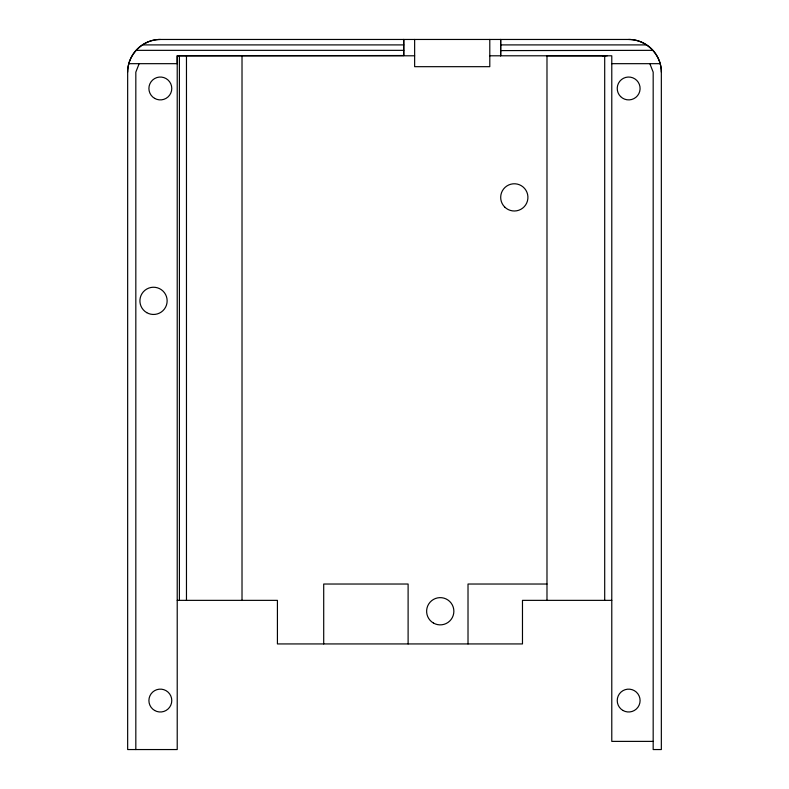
<?xml version="1.0" encoding="UTF-8"?>
<svg xmlns="http://www.w3.org/2000/svg" width="789" height="789" viewBox="0 0 789 789"><rect width="100%" height="100%" fill="white"/><g stroke="black" fill="none" stroke-linecap="round" stroke-linejoin="round"><path stroke-width="1.18" d="M489.791 39.45L489.791 66.68L414.639 66.68L414.639 39.45M414.639 55.792L177.219 55.792L177.219 749.55L127.66 749.55L127.66 72.134C127.552 54.638 142.848 39.342 160.335 39.46L628.665 39.46C646.152 39.342 661.448 54.638 661.34 72.134L661.34 749.55L653.174 749.55L653.174 72.134L649.85 63.672M139.15 63.672L135.826 72.134L135.826 749.55M500.68 50.604L652.779 50.348M403.751 55.536L403.741 39.45L403.751 55.536L177.219 55.792L177.219 63.672L128.775 63.672M142.602 44.904L403.741 44.904M500.68 44.904L646.398 44.904M136.221 50.348L403.741 50.348M489.791 55.792L611.781 55.792L611.781 741.384L653.174 741.384M611.781 63.672L660.225 63.672M546.984 584.028L468.015 584.028L468.015 643.932M177.219 600.36L277.422 600.36L277.422 643.932L522.476 643.932L522.476 600.36L611.781 600.36M602.53 55.792L607.244 55.792M604.699 600.36L604.699 55.792L546.984 55.792L546.984 600.36M408.11 643.932L408.11 584.028L323.707 584.028L323.707 643.932M242.016 55.792L242.016 600.36M186.47 55.792L186.47 600.36M179.399 55.792L179.399 600.36M628.665 39.46A32.674 32.674 0 0 1 661.34 72.134M127.66 72.134A32.674 32.674 0 0 1 160.335 39.46M500.68 39.45L500.68 55.792L500.68 39.46M154.614 98.369A11.44 11.44 0 0 0 171.775 88.467A11.44 11.44 0 0 0 154.614 78.565A11.44 11.44 0 0 0 154.614 98.369M620.578 96.554A11.44 11.44 0 0 0 639.711 91.425A11.44 11.44 0 0 0 625.707 77.421A11.44 11.44 0 0 0 620.578 96.554M622.945 710.465A11.44 11.44 0 0 0 640.096 700.563A11.44 11.44 0 0 0 622.945 690.661A11.44 11.44 0 0 0 622.945 710.465M154.614 710.465A11.44 11.44 0 0 0 171.775 700.563A11.44 11.44 0 0 0 154.614 690.661A11.44 11.44 0 0 0 154.614 710.465M146.724 312.641A13.61 13.61 0 0 0 167.14 300.846A13.61 13.61 0 0 0 146.724 289.06A13.61 13.61 0 0 0 146.724 312.641M504.674 207.004A13.61 13.61 0 0 0 527.456 200.909A13.61 13.61 0 0 0 510.779 184.232A13.61 13.61 0 0 0 504.674 207.004M433.437 623.044A13.61 13.61 0 0 0 453.862 611.258A13.61 13.61 0 0 0 433.437 599.462A13.61 13.61 0 0 0 433.437 623.044"/></g></svg>
